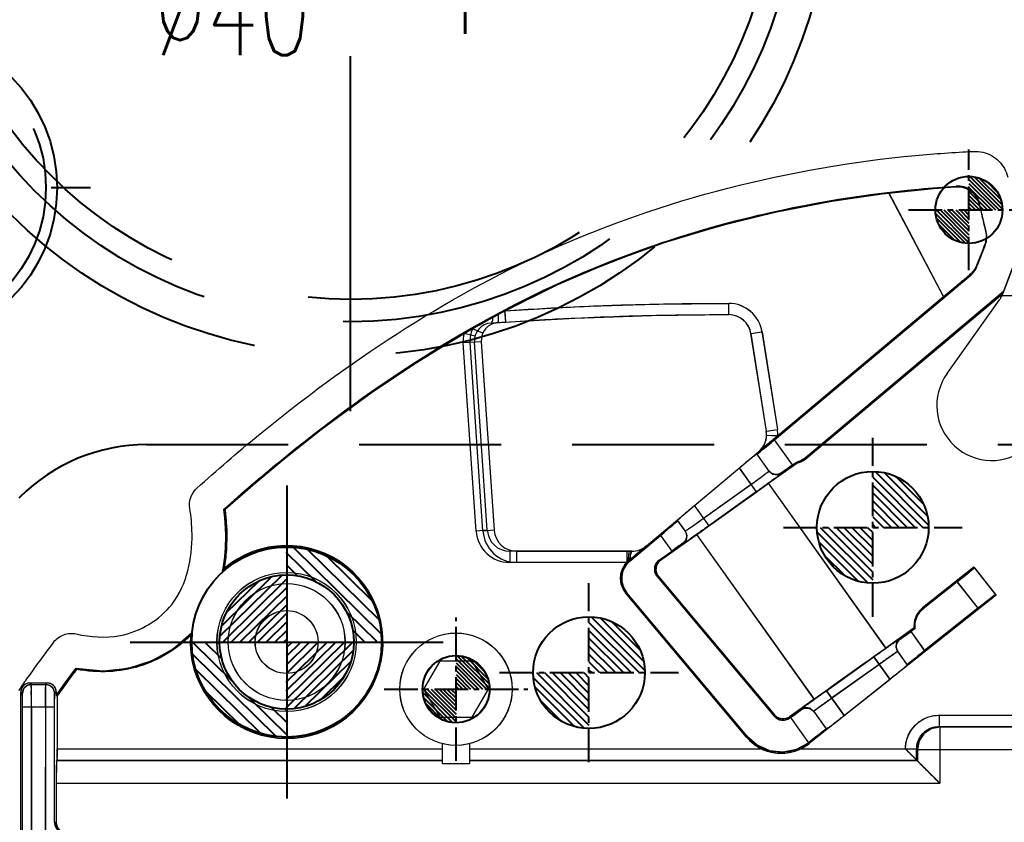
# Model space of a CAD drawing. Header units: inches. Extents: x 164842 to 166038, y -53074 to -52229.
# Drawn here: x 165387.42 to 165431.48, y -52529.34 to -52493.43 of the extents above; entities that cross this region are included whole.
import ezdxf

# ---------------------------------------------------------------- set-up
doc = ezdxf.new("R2010")
doc.units = ezdxf.units.IN
doc.header["$LTSCALE"] = 2
doc.header["$MEASUREMENT"] = 0
for name, pattern in [('CENTER', [50.8, 31.75, -6.35, 6.35, -6.35]), ('CENTER2', [1.125, 0.75, -0.125, 0.125, -0.125]), ('HIDDEN', [9.525, 6.35, -3.175])]:
    doc.linetypes.add(name, pattern=pattern)
doc.layers.get('0').update_dxf_attribs({"linetype": 'CONTINUOUS'})
for name, color, linetype, lineweight in [('dim', 3, 'CONTINUOUS', 15), ('PRODUCT', 1, 'CONTINUOUS', 15), ('枕位', 75, 'CONTINUOUS', 15)]:
    doc.layers.add(name, color=color, linetype=linetype, lineweight=lineweight)
for name, color, linetype in [('Layer3', 3, 'CONTINUOUS'), ('PIN', 4, 'CONTINUOUS'), ('SCREW', 52, 'HIDDEN'), ('SP', 3, 'CONTINUOUS'), ('壓塊', 157, 'CONTINUOUS')]:
    doc.layers.add(name, color=color, linetype=linetype)
doc.styles.add('ROMANC', font='romanc', dxfattribs={"width": 0.6, "height": 1})
doc.styles.get("Standard").update_dxf_attribs({"font": 'txt.shx', "width": 0.67})

# ---------------------------------------------------------------- blocks, each defined once
blk = doc.blocks.new('20160723.115749')
at = {"layer": 'SCREW', "linetype": 'CENTER', "ltscale": 0.15}
for p, q in [((0, -8.5), (0, 8.5)), ((-8.5, 0), (8.5, 0))]:
    blk.add_line(p, q, dxfattribs=at)
at = {"layer": 'SCREW', "ltscale": 0.5}
blk.add_lwpolyline([(-1.732, 3), (-3.464, 0), (-1.732, -3), (1.732, -3), (3.464, 0), (1.732, 3)], close=True, dxfattribs=at)
for radius in [7, 6.5, 4]:
    blk.add_circle((0, 0), radius, dxfattribs=at)
at = {"layer": 'Layer3', "style": 'ROMANC', "width": 0.8}
blk.add_text('M8', height=4.1865, dxfattribs=at).set_placement((-3.976, -1.858))
blk = doc.blocks.new('20160812.111704')
at = {"layer": 'PRODUCT', "linetype": 'ByBlock'}
for p, q in [((49.148, -11.265), (49.148, -4.094)), ((49.55, -4.496), (49.55, -11.265)), ((49.623, -4.496), (49.623, -11.935)), ((48.514, -11.265), (48.514, -5.2)), ((48.036, -7.85), (48.036, -6.104)), ((48.112, -6.104), (48.036, -6.104)), ((48.112, -6.104), (48.112, -11.265)), ((8.501, -10.363), (8.501, -7.85)), ((48.036, -7.85), (8.501, -7.85)), ((29.547, -9.621), (29.547, -8.721)), ((29.547, -8.721), (30.753, -8.721)), ((30.753, -8.721), (30.753, -9.621)), ((9.506, -9.358), (9.506, -8.855)), ((9.506, -8.855), (29.547, -8.855)), ((9.534, -8.884), (9.506, -8.855)), ((9.534, -8.884), (9.534, -9.386)), ((29.547, -8.884), (9.534, -8.884)), ((30.753, -8.855), (48.028, -8.855)), ((47.999, -8.884), (30.753, -8.884)), ((48.028, -8.855), (47.999, -8.884)), ((9.506, -9.358), (-4.606, -9.358)), ((9.534, -9.386), (9.506, -9.358)), ((14.739, -9.386), (9.534, -9.386)), ((13.562, -10.253), (14.351, -9.627)), ((14.345, -9.688), (14.351, -9.627)), ((15.184, -10.793), (14.378, -9.663)), ((29.547, -9.386), (16.462, -9.386)), ((47.995, -9.386), (30.753, -9.386)), ((47.995, -11.764), (47.995, -9.386)), ((17.134, -9.971), (17.14, -9.91)), ((17.134, -9.971), (22.5, -16.366)), ((17.14, -9.91), (22.562, -16.372)), ((-4.967, -10.363), (8.501, -10.363)), ((8.529, -10.391), (-4.885, -10.391)), ((8.529, -10.391), (8.501, -10.363)), ((8.529, -10.893), (8.529, -10.391)), ((14.137, -11.056), (13.584, -10.281)), ((8.529, -10.893), (-3.905, -10.893)), ((12.779, -10.883), (10.729, -12.509)), ((13.571, -11.993), (12.779, -10.883)), ((14.113, -11.611), (15.218, -10.822)), ((15.184, -10.793), (15.226, -10.763)), ((15.226, -10.763), (15.218, -10.822)), ((15.903, -10.849), (15.895, -10.908)), ((21.087, -17.096), (15.895, -10.908)), ((21.151, -17.104), (15.903, -10.849)), ((29.425, -10.804), (28.699, -12.06)), ((30.875, -10.804), (29.425, -10.804)), ((31.601, -12.06), (30.875, -10.804)), ((14.694, -11.144), (14.709, -11.166)), ((49.55, -11.265), (48.112, -11.265)), ((13.337, -11.666), (11.21, -13.183)), ((14.113, -11.611), (19.372, -18.985)), ((48.039, -11.778), (47.995, -11.764)), ((48.039, -11.935), (48.039, -11.778)), ((48.107, -11.868), (48.039, -11.935)), ((49.555, -11.868), (49.623, -11.935)), ((13.571, -11.993), (11.444, -13.51)), ((28.699, -12.06), (29.425, -13.316)), ((30.875, -13.316), (31.601, -12.06)), ((48.509, -12.27), (48.441, -12.337)), ((49.153, -12.27), (48.509, -12.27)), ((49.153, -12.27), (49.221, -12.337)), ((10.729, -12.509), (11.444, -13.51)), ((49.221, -12.337), (48.441, -12.337)), ((5.978, -16.269), (9.936, -13.13)), ((9.957, -13.157), (10.374, -13.741)), ((47.13, -12.946), (47.149, -12.994)), ((29.425, -13.316), (30.875, -13.316)), ((6.793, -15.679), (9.174, -13.79)), ((9.174, -13.79), (9.784, -14.645)), ((9.646, -14.797), (10.906, -13.898)), ((10.906, -13.898), (16.166, -21.272)), ((10.291, -14.317), (10.276, -14.296)), ((9.62, -14.761), (9.784, -14.645)), ((9.62, -14.761), (9.646, -14.797)), ((7.729, -16.86), (6.793, -15.679)), ((6.969, -17.519), (9.271, -15.693)), ((7.729, -16.86), (9.246, -15.657)), ((9.246, -15.657), (9.271, -15.693)), ((6.947, -17.491), (6, -16.296)), ((22.5, -16.366), (22.562, -16.372)), ((21.151, -17.104), (21.087, -17.096)), ((20.994, -17.828), (19.372, -18.985)), ((21.058, -17.836), (20.495, -18.238)), ((21.058, -17.836), (20.994, -17.828)), ((22.377, -17.782), (20.996, -18.941)), ((22.377, -17.782), (22.438, -17.788)), ((22.503, -18.231), (22.503, -17.728)), ((22.503, -17.728), (27.743, -17.728)), ((27.743, -18.231), (27.743, -17.728)), ((21.636, -18.461), (20.25, -19.624)), ((20.996, -18.941), (20.495, -18.238)), ((22.276, -18.231), (27.743, -18.231)), ((19.987, -18.566), (20.003, -18.587)), ((16.708, -20.89), (18.835, -19.373)), ((19.473, -20.267), (18.835, -19.373)), ((20.229, -19.596), (19.905, -19.142)), ((28.746, -19.167), (29.247, -19.133)), ((28.746, -19.167), (29.323, -27.584)), ((29.247, -19.133), (29.824, -27.55)), ((16.941, -21.217), (19.068, -19.7)), ((17.465, -21.952), (19.473, -20.267)), ((40.485, -20.093), (40.531, -20.111)), ((17.465, -21.952), (16.708, -20.89)), ((16.166, -21.272), (14.906, -22.171)), ((15.585, -21.739), (15.569, -21.717)), ((16.141, -21.827), (16.676, -22.577)), ((5.652, -29.848), (14.508, -22.417)), ((14.482, -22.381), (5.698, -29.752)), ((14.482, -22.381), (14.508, -22.417)), ((14.906, -22.171), (14.931, -22.207)), ((15.095, -22.09), (14.931, -22.207)), ((15.095, -22.09), (15.899, -23.218)), ((16.699, -22.604), (16.603, -22.684)), ((15.899, -23.218), (7.117, -30.586)), ((15.748, -23.402), (8.334, -29.622)), ((16.25, -23.417), (15.748, -23.402)), ((16.262, -23.606), (15.766, -23.684)), ((16.454, -28.047), (15.766, -23.684)), ((16.951, -27.969), (16.262, -23.606)), ((8.174, -26.178), (5.828, -29.477)), ((29.297, -27.847), (29.323, -27.584)), ((29.323, -27.584), (29.824, -27.55)), ((16.951, -27.969), (16.454, -28.047)), ((29.297, -27.847), (29.783, -27.977)), ((27.921, -28.487), (27.955, -28.989)), ((17.941, -28.817), (17.94, -29.32)), ((5.683, -29.766), (4.945, -31.684)), ((8.334, -29.622), (10.772, -34.252)), ((7.147, -30.608), (7.117, -30.586)), ((6.825, -30.995), (6.463, -31.936)), ((6.853, -31.014), (6.825, -30.995)), ((6.49, -31.938), (6.463, -31.936)), ((6.447, -32.53), (6.423, -32.528)), ((6.423, -32.528), (6.723, -33.796)), ((6.738, -33.776), (6.723, -33.796)), ((7.783, -34.541), (7.763, -34.567))]:
    blk.add_line(p, q, dxfattribs=at)
for centre, radius in [((30.15, -12.06), 2.513), ((30.15, -12.06), 1.508), ((37.728, -14.171), 3.115), ((37.728, -14.171), 2.613), ((37.728, -14.171), 1.407)]:
    blk.add_circle(centre, radius, dxfattribs=at)
for centre, radius, start, end in [((37.728, -14.171), 4.315, 356.16, 310.3877), ((37.728, -14.171), 4.271, 354.5349, 312.0949), ((27.743, -19.236), 1.507, 3.92, 90), ((22.276, -19.236), 1.005, 90, 130), ((27.743, -19.236), 1.005, 3.92, 90), ((6.17, -24.752), 2.459, 324.58, 130), ((17.255, -23.449), 1.005, 130, 188.9661), ((17.255, -23.449), 1.507, 178.1897, 188.9661), ((28.521, -27.639), 0.804, 274.1652, 3.92), ((28.521, -27.639), 1.306, 345.016, 3.92), ((17.943, -27.812), 1.507, 188.9661, 269.8893), ((17.943, -27.812), 1.005, 188.9661, 269.8893)]:
    blk.add_arc(centre, radius, start, end, dxfattribs=at)
for points, start_tangent, end_tangent in [([(48.112, -6.104), (48.074, -5.912), (47.965, -5.749), (47.802, -5.64)], (-0.000087, 1), (-0.924093, 0.382167)), ([(47.89, -5.749), (47.998, -5.912), (48.036, -6.104)], (0.706199, -0.708013), (0, -1)), ([(9.506, -8.855), (9.471, -8.821), (9.372, -8.722), (9.219, -8.569), (9.019, -8.368), (8.767, -8.117), (8.501, -7.85)], (-0.707107, 0.707107), (-0.707107, 0.707107)), ([(48.028, -8.855), (48.03, -8.805), (48.033, -8.66), (48.035, -8.441), (48.036, -8.158), (48.036, -7.85)], (0.707107, 0.707107), (0, 1)), ([(9.661, -9.01), (9.572, -8.922), (9.534, -8.884)], (-0.707107, 0.707107), (-0.707107, 0.707107)), ([(9.757, -9.107), (9.661, -9.01)], (-0.707107, 0.707107), (-0.707107, 0.707107)), ([(10.036, -9.386), (9.905, -9.255), (9.776, -9.126), (9.757, -9.107)], (-0.707107, 0.707107), (-0.707107, 0.707107)), ([(17.134, -9.971), (16.676, -9.569), (16.118, -9.322), (15.512, -9.255), (14.914, -9.372), (14.378, -9.663)], (-0.642788, 0.766044), (-0.800102, -0.599864)), ([(16.462, -9.386), (16.142, -9.267), (15.781, -9.201), (15.411, -9.202), (15.055, -9.268), (14.739, -9.386)], (-0.903548, 0.428486), (-0.903551, -0.428482)), ([(47.995, -9.386), (47.995, -9.195), (47.996, -9.033), (47.998, -8.923), (47.999, -8.884)], (0, 1), (0.707107, 0.707107)), ([(8.501, -10.363), (8.885, -10.286), (9.211, -10.068), (9.429, -9.742), (9.506, -9.358)], (1, 0.000076), (0.000076, 1)), ([(10.036, -9.386), (10.022, -9.591), (9.976, -9.807), (9.894, -10.025), (9.774, -10.235), (9.618, -10.428), (9.431, -10.593), (9.219, -10.726), (8.991, -10.821), (8.757, -10.876), (8.529, -10.893)], (-0.000013, -1), (-1, -0.000011)), ([(9.494, -9.667), (9.439, -9.812), (9.359, -9.952), (9.255, -10.081), (9.131, -10.191), (8.989, -10.279), (8.837, -10.343)], (-0.279366, -0.960185), (-0.95187, -0.306502)), ([(9.524, -9.523), (9.494, -9.667)], (-0.136018, -0.990706), (-0.279366, -0.960185)), ([(9.534, -9.386), (9.524, -9.523)], (0.000031, -1), (-0.136018, -0.990706)), ([(14.345, -9.688), (14.111, -9.873), (13.898, -10.041), (13.732, -10.17), (13.622, -10.254), (13.584, -10.281)], (-0.783699, -0.621141), (-0.580703, 0.814116)), ([(14.345, -9.688), (14.363, -9.674), (14.378, -9.663)], (0.783699, 0.621141), (0.800102, 0.599864)), ([(14.739, -9.386), (14.539, -9.495), (14.351, -9.627)], (-0.903551, -0.428482), (-0.783477, -0.621421)), ([(17.14, -9.91), (16.939, -9.703), (16.712, -9.527), (16.462, -9.386)], (-0.642901, 0.765949), (-0.903548, 0.428486)), ([(8.837, -10.343), (8.681, -10.379), (8.529, -10.391)], (-0.95187, -0.306502), (-1, 0.000032)), ([(13.418, -10.381), (13.244, -10.517), (13.022, -10.691), (12.779, -10.883)], (-0.862595, -0.505894), (-0.783477, -0.621421)), ([(13.573, -10.265), (13.533, -10.293), (13.418, -10.381)], (-0.580703, 0.814116), (-0.862595, -0.505894)), ([(14.694, -11.144), (14.845, -11.035), (15.01, -10.917), (15.184, -10.793)], (0.810297, 0.586019), (0.814116, 0.580703)), ([(15.218, -10.822), (15.387, -10.744), (15.575, -10.733), (15.752, -10.791), (15.895, -10.908)], (0.814116, 0.580703), (0.642788, -0.766044)), ([(15.903, -10.849), (15.76, -10.732), (15.582, -10.673), (15.394, -10.685), (15.226, -10.763)], (-0.642788, 0.766044), (-0.814116, -0.580703)), ([(13.864, -11.286), (13.741, -11.376), (13.606, -11.473), (13.469, -11.572), (13.337, -11.666)], (-0.809576, -0.587015), (-0.814115, -0.580703)), ([(13.969, -11.209), (13.864, -11.286)], (-0.799917, -0.600111), (-0.809576, -0.587015)), ([(14.39, -11.404), (14.309, -11.463), (14.136, -11.588), (13.947, -11.724)], (-0.809547, -0.587055), (-0.812474, -0.582997)), ([(14.148, -11.072), (14.14, -11.08), (14.109, -11.105), (14.052, -11.148), (13.969, -11.209)], (0.580014, -0.814607), (-0.799917, -0.600111)), ([(14.694, -11.144), (14.548, -11.211), (14.396, -11.216), (14.253, -11.164), (14.137, -11.056)], (-0.810297, -0.586019), (-0.580703, 0.814116)), ([(14.457, -11.355), (14.39, -11.404)], (-0.80183, -0.597552), (-0.809547, -0.587055)), ([(14.709, -11.166), (14.697, -11.177), (14.652, -11.211), (14.572, -11.271), (14.457, -11.355)], (0.578929, -0.815378), (-0.80183, -0.597552)), ([(48.112, -11.265), (48.112, -11.406), (48.111, -11.552), (48.11, -11.683), (48.109, -11.785), (48.108, -11.847), (48.107, -11.868)], (0, -1), (-0.710278, -0.703921)), ([(48.514, -11.265), (48.514, -11.5), (48.513, -11.742), (48.512, -11.962), (48.511, -12.132), (48.51, -12.236), (48.509, -12.27)], (0, -1), (-0.516457, -0.856313)), ([(49.148, -11.265), (49.148, -11.508), (49.149, -11.755), (49.15, -11.975), (49.151, -12.141), (49.152, -12.239), (49.153, -12.27)], (0.000001, -1), (0.513857, -0.857876)), ([(49.55, -11.265), (49.55, -11.411), (49.551, -11.559), (49.552, -11.691), (49.553, -11.79), (49.554, -11.849), (49.555, -11.868)], (0.000001, -1), (0.706555, -0.707658)), ([(13.755, -11.862), (13.571, -11.993)], (-0.813263, -0.581897), (-0.81411, -0.580711)), ([(14.113, -11.611), (13.575, -11.998)], (-0.810677, -0.585494), (-0.812088, -0.583534)), ([(13.947, -11.724), (13.755, -11.862)], (-0.812474, -0.582997), (-0.813263, -0.581897)), ([(47.13, -12.946), (47.426, -12.551), (47.714, -12.157), (47.995, -11.764)], (0.60423, 0.79681), (0.576571, 0.817047)), ([(48.039, -11.778), (47.149, -12.994)], (-0.576299, -0.817239), (-0.604719, -0.796439)), ([(48.107, -11.868), (48.16, -12.069), (48.308, -12.216), (48.509, -12.27)], (0.000076, -1), (1, -0.000076)), ([(49.153, -12.27), (49.354, -12.216), (49.501, -12.069), (49.555, -11.868)], (1, 0.000076), (0.000076, 1)), ([(13.51, -12.045), (12.851, -12.517), (12.172, -13.001), (11.511, -13.47)], (-0.812228, -0.58334), (-0.815997, -0.578056)), ([(13.575, -11.998), (13.51, -12.045)], (-0.812088, -0.583534), (-0.812228, -0.58334)), ([(48.039, -11.935), (48.069, -12.088), (48.156, -12.219), (48.288, -12.307), (48.441, -12.337)], (0, -1), (1, 0)), ([(49.221, -12.337), (49.376, -12.306)], (1, 0), (0.923128, 0.384493)), ([(49.376, -12.306), (49.505, -12.22), (49.592, -12.09), (49.623, -11.935)], (0.923128, 0.384493), (0, 1)), ([(49.45, -12.391), (49.719, -11.999)], (0.570379, 0.821382), (0.561234, 0.827657)), ([(10.729, -12.509), (10.488, -12.701), (10.267, -12.878), (10.095, -13.017), (9.983, -13.109), (9.946, -13.142)], (-0.783477, -0.621421), (0.580703, -0.814116)), ([(48.152, -14.163), (49.406, -12.454)], (0.610373, 0.792114), (0.571859, 0.820352)), ([(49.406, -12.454), (49.45, -12.391)], (0.571859, 0.820352), (0.570379, 0.821382)), ([(9.957, -13.157), (9.921, -13.19), (9.809, -13.282), (9.637, -13.42), (9.416, -13.597), (9.174, -13.79)], (0.580703, -0.814116), (-0.783477, -0.621421)), ([(11.21, -13.183), (11.081, -13.275)], (-0.814116, -0.580703), (-0.815269, -0.579082)), ([(47.149, -12.994), (46.621, -12.919), (44.886, -12.983), (41.98, -14.577)], (-0.984098, 0.177629), (-0.689306, -0.72447)), ([(42.033, -14.459), (43.09, -13.634), (44.31, -13.084), (45.668, -12.847), (47.13, -12.946)], (0.7062, 0.708013), (0.984719, -0.174152)), ([(11.081, -13.275), (10.946, -13.37), (10.812, -13.465), (10.687, -13.552), (10.579, -13.628), (10.492, -13.687), (10.431, -13.728), (10.396, -13.751), (10.385, -13.757)], (-0.815269, -0.579082), (-0.58138, 0.813632)), ([(11.264, -13.638), (11.074, -13.773), (10.887, -13.905), (10.712, -14.028)], (-0.814949, -0.579533), (-0.816649, -0.577134)), ([(11.447, -13.516), (10.906, -13.898)], (-0.816133, -0.577864), (-0.817526, -0.575892)), ([(11.444, -13.51), (11.264, -13.638)], (-0.814121, -0.580696), (-0.814949, -0.579533)), ([(11.511, -13.47), (11.447, -13.516)], (-0.815997, -0.578056), (-0.816133, -0.577864)), ([(10.437, -13.885), (10.44, -14.038), (10.386, -14.179), (10.276, -14.296)], (0.213429, -0.976959), (-0.817899, -0.575362)), ([(10.374, -13.741), (10.437, -13.885)], (0.580703, -0.814116), (0.213429, -0.976959)), ([(10.712, -14.028), (10.561, -14.135)], (-0.816649, -0.577134), (-0.825874, -0.563855)), ([(9.784, -14.645), (9.958, -14.521), (10.123, -14.403), (10.276, -14.296)], (0.814116, 0.580703), (0.817899, 0.575362)), ([(10.561, -14.135), (10.44, -14.218), (10.355, -14.277), (10.306, -14.309), (10.291, -14.317)], (-0.825874, -0.563855), (-0.582445, 0.81287)), ([(47.139, -14.531), (45.179, -14.462), (42.853, -15.869), (41.959, -19.015), (42.058, -20.156)], (-0.976415, 0.215903), (0.148701, -0.988882)), ([(48.152, -14.163), (47.949, -14.361), (47.697, -14.495), (47.421, -14.553), (47.139, -14.531)], (-0.610373, -0.792114), (-0.976415, 0.215903)), ([(9.62, -14.761), (9.6, -15.098), (9.47, -15.407), (9.246, -15.657)], (0.107922, -0.994159), (-0.783477, -0.621421)), ([(9.271, -15.693), (9.496, -15.442), (9.626, -15.131), (9.646, -14.797)], (0.783477, 0.621421), (-0.107988, 0.994152)), ([(6.793, -15.679), (6.551, -15.87), (6.328, -16.045), (6.155, -16.18), (6.04, -16.268), (6, -16.296)], (-0.783477, -0.621421), (-0.621421, 0.783477)), ([(22.5, -16.366), (22.662, -16.635), (22.733, -16.945), (22.706, -17.255), (22.582, -17.547), (22.377, -17.782)], (0.642788, -0.766044), (-0.766044, -0.642788)), ([(22.503, -17.728), (22.678, -17.492), (22.779, -17.21), (22.792, -16.916), (22.717, -16.624), (22.562, -16.372)], (0.706836, 0.707378), (-0.642788, 0.766044)), ([(6.947, -17.491), (6.984, -17.459), (7.096, -17.367), (7.267, -17.228), (7.488, -17.052), (7.729, -16.86)], (-0.621421, 0.783477), (0.783477, 0.621421)), ([(21.087, -17.096), (21.171, -17.238), (21.205, -17.404), (21.183, -17.567), (21.11, -17.713), (20.994, -17.828)], (0.642788, -0.766044), (-0.814116, -0.580703)), ([(21.058, -17.836), (21.174, -17.722), (21.247, -17.575), (21.269, -17.412), (21.235, -17.246), (21.151, -17.104)], (0.814116, 0.580703), (-0.642788, 0.766044)), ([(40.485, -20.093), (40.411, -19.153), (40.424, -18.272), (40.524, -17.457)], (-0.122156, 0.992511), (0.179719, 0.983718)), ([(40.591, -17.34), (40.452, -19.044), (40.531, -20.111)], (-0.198717, -0.980057), (0.124199, -0.992257)), ([(40.591, -17.34), (40.568, -17.38), (40.546, -17.419), (40.524, -17.457)], (-0.495276, -0.868736), (-0.499827, -0.866125)), ([(21.636, -18.461), (21.887, -18.25), (22.125, -18.051)], (0.767267, 0.641328), (0.766136, 0.642678)), ([(22.125, -18.051), (22.132, -18.044), (22.191, -17.995)], (0.766136, 0.642678), (0.766066, 0.642761)), ([(22.191, -17.995), (22.258, -17.939)], (0.766066, 0.642761), (0.766026, 0.64281)), ([(22.258, -17.939), (22.372, -17.843)], (0.766026, 0.64281), (0.76603, 0.642805)), ([(22.276, -18.231), (22.319, -18.181), (22.353, -18.043)], (0.999998, -0.001886), (0.144043, 0.989571)), ([(22.353, -18.043), (22.372, -17.843)], (0.144043, 0.989571), (0.046128, 0.998936)), ([(22.372, -17.843), (22.394, -17.825), (22.416, -17.806), (22.438, -17.788)], (0.766044, 0.642788), (0.766044, 0.642788)), ([(22.388, -18.231), (22.412, -18.173), (22.43, -18.013)], (1, -0.000001), (0.105005, 0.994472)), ([(22.43, -18.013), (22.438, -17.788)], (0.105005, 0.994472), (0.011929, 0.999929)), ([(22.438, -17.788), (22.461, -17.769), (22.482, -17.749), (22.503, -17.728)], (0.766044, 0.642788), (0.706836, 0.707378)), ([(20.495, -18.238), (20.321, -18.362), (20.155, -18.479), (20.003, -18.587)], (-0.814116, -0.580703), (-0.817899, -0.575362)), ([(19.015, -19.244), (19.204, -19.11), (19.392, -18.977), (19.566, -18.855)], (0.814949, 0.579533), (0.816649, 0.577134)), ([(19.566, -18.855), (19.718, -18.748)], (0.816649, 0.577134), (0.825874, 0.563855)), ([(19.718, -18.748), (19.839, -18.664), (19.924, -18.606), (19.972, -18.574), (19.987, -18.566)], (0.825874, 0.563855), (0.582445, -0.81287)), ([(19.841, -18.998), (19.838, -18.845), (19.893, -18.703), (20.003, -18.587)], (-0.213429, 0.976959), (0.817899, 0.575362)), ([(20.229, -19.596), (20.264, -19.562), (20.374, -19.467), (20.542, -19.324), (20.759, -19.14), (20.996, -18.941)], (-0.580703, 0.814116), (0.766044, 0.642788)), ([(18.831, -19.367), (18.766, -19.413)], (-0.816133, -0.577865), (-0.815994, -0.57806)), ([(19.372, -18.985), (18.831, -19.367)], (-0.817526, -0.575892), (-0.816133, -0.577865)), ([(18.835, -19.373), (19.015, -19.244)], (0.814121, 0.580696), (0.814949, 0.579533)), ([(19.197, -19.608), (19.332, -19.513), (19.466, -19.418), (19.591, -19.33), (19.7, -19.255), (19.786, -19.196), (19.847, -19.154), (19.882, -19.132), (19.894, -19.126)], (0.815269, 0.579082), (0.58138, -0.813632)), ([(19.905, -19.142), (19.841, -18.998)], (-0.580703, 0.814116), (-0.213429, 0.976959)), ([(18.766, -19.413), (18.105, -19.883), (17.426, -20.367), (16.767, -20.839)], (-0.815994, -0.57806), (-0.812226, -0.583344)), ([(19.068, -19.7), (19.197, -19.608)], (0.814116, 0.580703), (0.815269, 0.579082)), ([(19.473, -20.267), (19.71, -20.068), (19.926, -19.884), (20.094, -19.741), (20.204, -19.645), (20.24, -19.612)], (0.766044, 0.642788), (-0.580703, 0.814116)), ([(40.531, -20.111), (38.035, -22.253), (25.408, -30.285), (9.44, -34.437), (7.763, -34.567)], (-0.742644, -0.669686), (-0.998076, -0.061997)), ([(29.783, -27.977), (32.023, -26.604), (34.195, -25.133), (36.318, -23.562), (38.41, -21.887), (40.485, -20.093)], (0.864952, 0.501854), (0.742884, 0.669421)), ([(42.058, -20.156), (42.054, -20.483), (41.944, -20.791), (41.741, -21.049)], (0.148701, -0.988882), (-0.739833, -0.67279)), ([(41.741, -21.049), (38.991, -23.419), (26.029, -31.658), (9.58, -35.938), (6.986, -36.119)], (-0.739833, -0.67279), (-0.998921, -0.046446)), ([(16.704, -20.885), (16.166, -21.272)], (-0.812088, -0.583534), (-0.810677, -0.585494)), ([(16.332, -21.159), (16.524, -21.021)], (0.812474, 0.582997), (0.813263, 0.581897)), ([(16.524, -21.021), (16.708, -20.89)], (0.813263, 0.581897), (0.81411, 0.580711)), ([(16.767, -20.839), (16.704, -20.885)], (-0.812226, -0.583344), (-0.812088, -0.583534)), ([(15.569, -21.717), (15.582, -21.706), (15.626, -21.672), (15.706, -21.612), (15.822, -21.528)], (-0.578929, 0.815378), (0.80183, 0.597552)), ([(15.822, -21.528), (15.888, -21.479)], (0.80183, 0.597552), (0.809547, 0.587055)), ([(15.888, -21.479), (15.97, -21.42), (16.143, -21.295), (16.332, -21.159)], (0.809547, 0.587055), (0.812474, 0.582997)), ([(16.414, -21.597), (16.538, -21.507), (16.673, -21.41), (16.81, -21.311), (16.941, -21.217)], (0.809576, 0.587015), (0.814115, 0.580703)), ([(15.585, -21.739), (15.433, -21.848), (15.268, -21.966), (15.095, -22.09)], (-0.810297, -0.586019), (-0.814116, -0.580703)), ([(15.585, -21.739), (15.73, -21.672), (15.882, -21.667)], (0.810297, 0.586019), (0.987693, -0.156403)), ([(15.882, -21.667), (16.026, -21.719), (16.141, -21.827)], (0.987693, -0.156403), (0.580703, -0.814116)), ([(16.13, -21.811), (16.139, -21.802), (16.17, -21.778), (16.227, -21.735), (16.309, -21.674)], (-0.580014, 0.814607), (0.799917, 0.600111)), ([(16.309, -21.674), (16.414, -21.597)], (0.799917, 0.600111), (0.809576, 0.587015)), ([(16.839, -22.472), (17.009, -22.332), (17.227, -22.151), (17.465, -21.952)], (0.84851, 0.529179), (0.766044, 0.642788)), ([(14.906, -22.171), (14.681, -22.251), (14.482, -22.381)], (-0.975131, -0.221631), (-0.766044, -0.642788)), ([(14.508, -22.417), (14.707, -22.287), (14.931, -22.207)], (0.766044, 0.642788), (0.975065, 0.221918)), ([(15.899, -23.218), (16.136, -23.019), (16.355, -22.838), (16.525, -22.697), (16.637, -22.606), (16.676, -22.577)], (0.766044, 0.642788), (0.580703, -0.814116)), ([(16.035, -23.161), (16.304, -22.935), (16.603, -22.684)], (0.765954, 0.642896), (0.76483, 0.644232)), ([(16.688, -22.593), (16.727, -22.563), (16.839, -22.472)], (0.580703, -0.814116), (0.84851, 0.529179)), ([(15.748, -23.402), (15.949, -23.233)], (0.766037, 0.642796), (0.766034, 0.6428)), ([(15.949, -23.233), (16.019, -23.174)], (0.766034, 0.6428), (0.76597, 0.642876)), ([(16.019, -23.174), (16.035, -23.161)], (0.76597, 0.642876), (0.765954, 0.642896)), ([(29.473, -28.155), (29.226, -28.295), (28.988, -28.428), (28.752, -28.559)], (-0.868341, -0.495968), (-0.876147, -0.482045)), ([(29.491, -28.145), (29.473, -28.155)], (-0.868138, -0.496323), (-0.868341, -0.495968)), ([(29.783, -27.977), (29.491, -28.145)], (-0.864947, -0.501864), (-0.868138, -0.496323)), ([(26.191, -28.595), (24.824, -28.665)], (-0.998436, -0.055913), (-0.998926, -0.046334)), ([(27.921, -28.487), (26.191, -28.595)], (-0.997683, -0.068027), (-0.998436, -0.055913)), ([(28.269, -28.463), (27.921, -28.487)], (-0.997514, -0.070462), (-0.997683, -0.068027)), ([(28.579, -28.441), (28.269, -28.463)], (-0.997359, -0.072633), (-0.997514, -0.070462)), ([(28.579, -28.441), (28.537, -28.475), (28.505, -28.567), (28.487, -28.704)], (-0.997524, -0.070332), (-0.069409, -0.997588)), ([(28.752, -28.559), (28.487, -28.704)], (-0.876147, -0.482045), (-0.879, -0.476822)), ([(10.772, -34.252), (13.328, -33.885), (15.862, -33.393), (18.367, -32.773), (20.836, -32.025), (23.262, -31.145), (25.638, -30.132), (27.955, -28.989)], (0.993036, 0.117811), (0.884673, 0.466212)), ([(27.955, -28.989), (24.619, -29.177), (21.28, -29.287), (17.94, -29.32)], (-0.997684, -0.068026), (-0.999998, 0.001931)), ([(21.383, -28.783), (17.941, -28.817)], (-0.999754, -0.022195), (-0.999998, 0.001932)), ([(22.525, -28.753), (21.559, -28.779), (21.383, -28.783)], (-0.999544, -0.030207), (-0.999754, -0.022195)), ([(24.824, -28.665), (22.525, -28.753)], (-0.998926, -0.046334), (-0.999544, -0.030207)), ([(28.137, -28.892), (28.134, -28.894), (27.955, -28.989)], (-0.882736, -0.46987), (-0.884673, -0.466212)), ([(28.487, -28.704), (28.312, -28.799), (28.137, -28.892)], (-0.879002, -0.476817), (-0.882736, -0.46987)), ([(5.828, -29.477), (5.799, -29.519), (5.772, -29.562), (5.746, -29.604)], (-0.579566, -0.814926), (-0.501437, -0.865194)), ([(5.687, -29.761), (5.698, -29.752)], (0.701613, 0.712558), (0.7473, 0.664487)), ([(5.698, -29.752), (5.72, -29.679)], (0.271059, 0.962563), (0.307822, 0.951444)), ([(5.72, -29.679), (5.746, -29.604)], (0.307822, 0.951444), (0.34339, 0.939193)), ([(8.334, -29.622), (7.916, -29.97), (7.521, -30.298), (7.147, -30.608)], (-0.768795, -0.639496), (-0.770246, -0.637747)), ([(7.117, -30.586), (6.945, -30.772), (6.825, -30.995)], (-0.766044, -0.642788), (-0.359345, -0.933205)), ([(6.853, -31.014), (6.969, -30.8), (7.147, -30.608)], (0.364729, 0.931114), (0.770246, 0.637747)), ([(6.49, -31.938), (6.665, -31.493), (6.853, -31.014)], (0.366138, 0.93056), (0.364729, 0.931114)), ([(6.463, -31.936), (6.398, -32.229), (6.423, -32.528)], (-0.359345, -0.933205), (0.23022, -0.973139)), ([(6.447, -32.53), (6.421, -32.333), (6.435, -32.133), (6.49, -31.938)], (-0.227596, 0.973756), (0.366138, 0.93056)), ([(6.738, -33.776), (6.594, -33.16), (6.447, -32.53)], (-0.227278, 0.97383), (-0.227596, 0.973756)), ([(6.723, -33.796), (6.862, -34.117), (7.103, -34.372), (7.416, -34.528), (7.763, -34.567)], (0.23022, -0.973139), (0.998076, 0.061997)), ([(7.783, -34.541), (7.54, -34.529), (7.317, -34.464), (7.12, -34.352), (6.952, -34.197), (6.82, -34.001), (6.738, -33.776)], (-0.997449, -0.071388), (-0.227278, 0.97383)), ([(10.772, -34.252), (9.663, -34.377), (8.67, -34.471), (7.783, -34.541)], (-0.992545, -0.121881), (-0.997449, -0.071388)), ([(6.986, -36.119), (6.572, -36.081), (6.184, -35.931), (5.852, -35.681), (5.6, -35.348), (5.449, -34.96)], (-0.998921, -0.046446), (-0.23022, 0.973139))]:
    blk.add_spline(points, degree=3, dxfattribs=dict(at, start_tangent=start_tangent, end_tangent=end_tangent))
blk = doc.blocks.new('20151030.171830')
at = {"color": 8, "linetype": 'HIDDEN'}
blk.add_circle((0, 0), 21.5, dxfattribs=at)
at = {"layer": 'SP', "linetype": 'CENTER', "ltscale": 0.25}
blk.add_line((0, -24), (0, 24), dxfattribs=at)
at = {"layer": 'SP', "linetype": 'HIDDEN'}
for radius in [20, 19]:
    blk.add_circle((0, 0), radius, dxfattribs=at)
at = {"layer": 'dim', "insert": (-5.289, -6.05), "char_height": 4.0633, "attachment_point": 5}
blk.add_mtext('Ø40', dxfattribs=at)
at = {"layer": 'SP'}
blk.add_text('P', height=4.582, dxfattribs=at).set_placement((4.334, -7.124))

msp = doc.modelspace()

# ---------------------------------------------------------------- hatches: boundary and pattern name
at = {"layer": 'PIN', "linetype": 'Continuous'}
h = msp.add_hatch(dxfattribs=at)
h.set_pattern_fill('ANSI31', color=3, angle=90, style=0)
h.set_pattern_definition([(135, (165635.17704, -52516.179), (-0.08838835, -0.08838835), [])])
h.paths.add_polyline_path([(165429.895, -52501.939), (165428.395, -52501.939, 0.414214), (165429.895, -52503.439)])
h.paths.add_polyline_path([(165429.895, -52500.439), (165429.895, -52501.939), (165431.395, -52501.939, 0.414214)])
h = msp.add_hatch(dxfattribs=at)
h.set_pattern_fill('ANSI31', color=5, scale=2, angle=90, style=0)
h.set_pattern_definition([(135, (165630.87704, -52530.379), (-0.1767767, -0.1767767), [])])
h.paths.add_polyline_path([(165425.595, -52516.139), (165423.095, -52516.139, 0.414214), (165425.595, -52518.639)])
h.paths.add_polyline_path([(165425.595, -52513.639), (165425.595, -52516.139), (165428.095, -52516.139, 0.414214)])
h = msp.add_hatch(dxfattribs=at)
h.set_pattern_fill('ANSI31', color=163, scale=3.090909, angle=90.5, style=0)
h.set_pattern_definition([(135.5, (165716.8013, -52540.50625), (-0.27080585, -0.27557404), [])])
h.paths.add_polyline_path([(165399.33, -52517.019, -0.414214), (165403.617, -52521.232), (165402.367, -52521.243, 0.414214), (165399.341, -52518.269)])
h.paths.add_polyline_path([(165396.367, -52521.295, 0.414214), (165399.393, -52524.269), (165399.404, -52525.519, -0.414214), (165395.117, -52521.306)])
h = msp.add_hatch(dxfattribs=at)
h.set_pattern_fill('ANSI31', color=163, scale=2.181818, angle=89.5, style=0)
h.set_pattern_definition([(44.5, (165175.29626, -52534.84818), (0.19115707, -0.19452285), [])])
h.paths.add_polyline_path([(165399.367, -52521.269), (165402.367, -52521.295, -0.414214), (165399.341, -52524.269)])
h.paths.add_polyline_path([(165399.393, -52518.269), (165399.367, -52521.269), (165396.367, -52521.243, -0.414214)])
h = msp.add_hatch(dxfattribs=at)
h.set_pattern_fill('ANSI31', color=5, scale=2, angle=90, style=0)
h.set_pattern_definition([(135, (165618.17704, -52536.879), (-0.1767767, -0.1767767), [])])
h.paths.add_polyline_path([(165412.895, -52522.639), (165410.395, -52522.639, 0.414214), (165412.895, -52525.139)])
h.paths.add_polyline_path([(165412.895, -52520.139), (165412.895, -52522.639), (165415.395, -52522.639, 0.414214)])
h = msp.add_hatch(dxfattribs=at)
h.set_pattern_fill('ANSI31', color=256, angle=90, style=0)
h.set_pattern_definition([(135, (165612.22704, -52537.619), (-0.08838835, -0.08838835), [])])
h.paths.add_polyline_path([(165406.945, -52523.379), (165405.445, -52523.379, 0.414214), (165406.945, -52524.879)])
h.paths.add_polyline_path([(165406.945, -52521.879), (165406.945, -52523.379), (165408.445, -52523.379, 0.414214)])

# ---------------------------------------------------------------- linework, layer by layer
at = {"color": 8, "linetype": 'HIDDEN', "ltscale": 0.8}
msp.add_circle((165441.595, -52472.939), 21, dxfattribs=at)
at = {"layer": 'PIN', "color": 3, "linetype": 'CENTER2'}
for p, q in [((165429.895, -52504.639), (165429.895, -52499.239)), ((165427.195, -52501.939), (165432.595, -52501.939))]:
    msp.add_line(p, q, dxfattribs=at)
at = {"layer": 'PIN', "color": 5, "linetype": 'CENTER2'}
for p, q in [((165425.595, -52520.139), (165425.595, -52512.139)), ((165421.595, -52516.139), (165429.595, -52516.139)), ((165412.895, -52526.639), (165412.895, -52518.639)), ((165408.895, -52522.639), (165416.895, -52522.639))]:
    msp.add_line(p, q, dxfattribs=at)
at = {"layer": 'PIN', "color": 163, "linetype": 'Continuous'}
for p, q in [((165399.367, -52514.269), (165399.367, -52528.269)), ((165392.367, -52521.269), (165406.367, -52521.269))]:
    msp.add_line(p, q, dxfattribs=at)
at = {"layer": 'PIN', "linetype": 'CENTER2'}
for p, q in [((165406.945, -52526.589), (165406.945, -52520.169)), ((165403.735, -52523.379), (165410.155, -52523.379))]:
    msp.add_line(p, q, dxfattribs=at)
at = {"layer": 'PIN', "color": 3, "linetype": 'Continuous'}
msp.add_circle((165429.895, -52501.939), 1.5, dxfattribs=at)
at = {"layer": 'PIN', "color": 5, "linetype": 'Continuous'}
for centre in [(165425.595, -52516.139), (165412.895, -52522.639)]:
    msp.add_circle(centre, 2.5, dxfattribs=at)
at = {"layer": 'PIN', "color": 163, "linetype": 'Continuous'}
for radius in [4.25, 3]:
    msp.add_circle((165399.367, -52521.269), radius, dxfattribs=at)
at = {"layer": 'PIN', "linetype": 'Continuous'}
msp.add_circle((165406.945, -52523.379), 1.5, dxfattribs=at)
at = {"layer": 'PRODUCT', "linetype": 'ByBlock'}
for p, q in [((165429.312, -52500.898), (165429.332, -52500.872)), ((165428.761, -52505.817), (165426.323, -52501.187)), ((165430.357, -52501.664), (165430.372, -52501.644)), ((165430.357, -52501.664), (165430.648, -52502.909)), ((165430.672, -52502.911), (165430.372, -52501.644)), ((165430.648, -52502.909), (165430.672, -52502.911)), ((165430.605, -52503.502), (165430.242, -52504.425)), ((165430.27, -52504.444), (165430.632, -52503.504)), ((165430.605, -52503.502), (165430.632, -52503.504)), ((165432.15, -52503.755), (165431.412, -52505.674)), ((165430.242, -52504.425), (165430.27, -52504.444)), ((165421.196, -52512.222), (165429.978, -52504.853)), ((165428.761, -52505.817), (165429.948, -52504.832)), ((165429.948, -52504.832), (165429.978, -52504.853)), ((165420.492, -52512.755), (165428.761, -52505.817)), ((165431.443, -52505.591), (165422.587, -52513.022)), ((165422.613, -52513.058), (165431.409, -52505.677)), ((165431.479, -52505.498), (165431.409, -52505.677)), ((165419.154, -52506.622), (165419.155, -52506.119)), ((165408.558, -52506.763), (165408.852, -52506.604)), ((165408.818, -52506.977), (165412.262, -52506.775)), ((165408.852, -52506.604), (165409.14, -52506.451)), ((165409.174, -52506.952), (165409.14, -52506.451)), ((165412.262, -52506.775), (165415.707, -52506.657)), ((165415.707, -52506.657), (165419.154, -52506.622)), ((165408.139, -52507.454), (165407.68, -52507.251)), ((165420.144, -52507.47), (165420.641, -52507.392)), ((165420.833, -52511.834), (165420.144, -52507.47)), ((165420.641, -52507.392), (165421.329, -52511.755)), ((165408.073, -52507.834), (165407.572, -52507.868)), ((165408.15, -52516.307), (165407.572, -52507.868)), ((165408.073, -52507.834), (165408.651, -52516.272)), ((165420.833, -52511.834), (165421.329, -52511.755)), ((165420.845, -52512.022), (165421.347, -52512.038)), ((165422, -52513.349), (165421.196, -52512.222)), ((165415.465, -52516.973), (165420.486, -52512.76)), ((165420.965, -52513.628), (165420.407, -52512.847)), ((165420.929, -52514.167), (165422.189, -52513.268)), ((165422, -52513.349), (165422.164, -52513.232)), ((165422.189, -52513.268), (165422.164, -52513.232)), ((165422.613, -52513.058), (165422.587, -52513.022)), ((165420.387, -52514.549), (165419.63, -52513.488)), ((165420.786, -52513.766), (165420.557, -52513.932)), ((165421.069, -52513.72), (165420.968, -52513.626)), ((165421.213, -52513.772), (165421.069, -52513.72)), ((165421.365, -52513.767), (165421.213, -52513.772)), ((165421.511, -52513.701), (165421.365, -52513.767)), ((165421.511, -52513.701), (165421.526, -52513.722)), ((165420.285, -52514.128), (165417.898, -52515.831)), ((165420.557, -52513.932), (165420.285, -52514.128)), ((165426.189, -52521.541), (165420.929, -52514.167)), ((165396.61, -52515.346), (165396.564, -52515.329)), ((165417.622, -52515.172), (165418.26, -52516.067)), ((165416.855, -52515.827), (165417.201, -52516.313)), ((165417.898, -52515.831), (165417.629, -52516.021)), ((165408.651, -52516.272), (165408.15, -52516.307)), ((165416.101, -52517.611), (165417.723, -52516.454)), ((165417.198, -52516.315), (165417.254, -52516.441)), ((165422.982, -52523.829), (165417.723, -52516.454)), ((165414.718, -52517.657), (165416.099, -52516.498)), ((165416.099, -52516.498), (165416.6, -52517.201)), ((165417.202, -52516.736), (165417.092, -52516.852)), ((165417.108, -52516.874), (165417.092, -52516.852)), ((165409.654, -52517.209), (165409.654, -52517.711)), ((165409.654, -52517.209), (165414.819, -52517.209)), ((165414.592, -52517.209), (165414.592, -52517.711)), ((165415.459, -52516.978), (165414.657, -52517.652)), ((165414.819, -52517.209), (165414.776, -52517.258)), ((165416.037, -52517.603), (165416.6, -52517.201)), ((165414.592, -52517.711), (165409.654, -52517.711)), ((165414.718, -52517.657), (165414.657, -52517.652)), ((165416.037, -52517.603), (165416.101, -52517.611)), ((165396.504, -52518.099), (165396.571, -52517.982)), ((165430.126, -52517.921), (165427.824, -52519.746)), ((165431.117, -52519.17), (165430.126, -52517.921)), ((165415.944, -52518.335), (165421.192, -52524.59)), ((165415.944, -52518.335), (165416.008, -52518.343)), ((165416.008, -52518.343), (165421.2, -52524.531)), ((165429.366, -52518.58), (165427.849, -52519.782)), ((165429.366, -52518.58), (165430.302, -52519.761)), ((165419.955, -52525.529), (165414.533, -52519.067)), ((165414.595, -52519.073), (165414.533, -52519.067)), ((165419.961, -52525.468), (165414.595, -52519.073)), ((165431.117, -52519.17), (165422.744, -52525.812)), ((165427.849, -52519.782), (165427.824, -52519.746)), ((165430.302, -52519.761), (165427.921, -52521.65)), ((165395.062, -52520.98), (165395.115, -52520.862)), ((165427.449, -52520.642), (165426.189, -52521.541)), ((165427.475, -52520.678), (165427.311, -52520.795)), ((165427.921, -52521.65), (165427.311, -52520.795)), ((165427.475, -52520.678), (165427.449, -52520.642)), ((165426.709, -52521.26), (165426.819, -52521.143)), ((165426.804, -52521.122), (165426.819, -52521.143)), ((165426.714, -52521.681), (165426.658, -52521.554)), ((165427.149, -52522.298), (165426.71, -52521.683)), ((165406.22, -52522.123), (165405.494, -52523.379)), ((165407.67, -52522.123), (165406.22, -52522.123)), ((165408.396, -52523.379), (165407.67, -52522.123)), ((165423.626, -52523.867), (165426.014, -52522.165)), ((165426.366, -52522.93), (165425.651, -52521.929)), ((165426.014, -52522.165), (165426.283, -52521.974)), ((165389.965, -52522.493), (165389.947, -52522.445)), ((165424.316, -52524.556), (165426.366, -52522.93)), ((165387.472, -52530.943), (165387.472, -52523.504)), ((165387.54, -52523.572), (165387.472, -52523.504)), ((165387.942, -52523.17), (165387.874, -52523.102)), ((165387.874, -52523.102), (165388.654, -52523.102)), ((165387.942, -52523.17), (165388.586, -52523.17)), ((165387.946, -52523.684), (165387.944, -52523.299)), ((165388.586, -52523.17), (165388.654, -52523.102)), ((165388.988, -52523.572), (165389.056, -52523.504)), ((165389.056, -52523.504), (165389.056, -52523.661)), ((165405.494, -52523.379), (165406.22, -52524.636)), ((165407.67, -52524.636), (165408.396, -52523.379)), ((165424.316, -52524.556), (165423.524, -52523.446)), ((165387.545, -52524.029), (165387.544, -52523.749)), ((165387.947, -52531.345), (165387.946, -52523.684)), ((165389.056, -52523.661), (165389.1, -52523.675)), ((165389.1, -52523.675), (165389.1, -52526.053)), ((165422.982, -52523.829), (165421.877, -52524.617)), ((165423.354, -52524.063), (165423.626, -52523.867)), ((165387.545, -52530.943), (165387.545, -52524.029)), ((165387.545, -52524.175), (165388.983, -52524.175)), ((165422.401, -52524.295), (165422.386, -52524.274)), ((165422.401, -52524.295), (165422.547, -52524.229)), ((165422.547, -52524.229), (165422.699, -52524.223)), ((165422.699, -52524.223), (165422.842, -52524.276)), ((165422.842, -52524.276), (165422.944, -52524.37)), ((165422.947, -52524.367), (165423.522, -52525.174)), ((165423.126, -52524.23), (165423.354, -52524.063)), ((165406.22, -52524.636), (165407.67, -52524.636)), ((165421.192, -52524.59), (165421.2, -52524.531)), ((165421.869, -52524.677), (165421.877, -52524.617)), ((165421.911, -52524.646), (165421.869, -52524.677)), ((165421.911, -52524.646), (165422.717, -52525.776)), ((165428.566, -52524.546), (165428.566, -52525.048)), ((165428.566, -52524.546), (165441, -52524.546)), ((165428.566, -52525.048), (165428.594, -52525.076)), ((165428.566, -52525.048), (165441.98, -52525.048)), ((165428.594, -52525.076), (165428.594, -52527.589)), ((165441.98, -52525.076), (165428.594, -52525.076)), ((165419.961, -52525.468), (165419.955, -52525.529)), ((165427.666, -52525.697), (165427.589, -52526.081)), ((165389.1, -52526.053), (165406.342, -52526.053)), ((165406.342, -52526.719), (165406.342, -52525.818)), ((165407.548, -52525.818), (165407.548, -52526.719)), ((165407.548, -52526.053), (165420.633, -52526.053)), ((165422.356, -52526.053), (165427.561, -52526.053)), ((165422.75, -52525.751), (165422.744, -52525.812)), ((165427.059, -52526.053), (165428.594, -52527.589)), ((165427.561, -52526.556), (165427.561, -52526.053)), ((165427.561, -52526.053), (165427.589, -52526.081)), ((165427.589, -52526.081), (165427.589, -52526.584)), ((165427.589, -52526.081), (165441.701, -52526.081)), ((165389.067, -52526.584), (165389.096, -52526.556)), ((165406.342, -52526.584), (165389.067, -52526.584)), ((165389.096, -52526.556), (165406.342, -52526.556)), ((165407.548, -52526.556), (165427.561, -52526.556)), ((165427.589, -52526.584), (165407.548, -52526.584)), ((165407.548, -52526.719), (165406.342, -52526.719)), ((165389.059, -52527.589), (165389.059, -52529.335)), ((165389.059, -52527.589), (165428.594, -52527.589)), ((165388.983, -52529.335), (165389.021, -52529.528)), ((165388.983, -52529.335), (165389.059, -52529.335))]:
    msp.add_line(p, q, dxfattribs=at)
for points in [[(165396.564, -52515.329), (165400.25, -52512.231), (165404.029, -52509.472), (165407.93, -52507.059), (165411.971, -52505.027), (165416.16, -52503.402), (165420.471, -52502.175), (165424.87, -52501.336), (165429.332, -52500.872)], [(165426.323, -52501.187), (165427.432, -52501.062), (165428.425, -52500.968), (165429.312, -52500.898)], [(165429.312, -52500.898), (165429.555, -52500.91), (165429.778, -52500.976), (165429.975, -52501.087), (165430.143, -52501.242), (165430.275, -52501.439), (165430.357, -52501.664)], [(165430.372, -52501.644), (165430.233, -52501.322), (165429.992, -52501.067), (165429.679, -52500.911), (165429.332, -52500.872)], [(165426.323, -52501.187), (165423.767, -52501.554), (165421.233, -52502.046), (165418.728, -52502.666), (165416.259, -52503.415), (165413.833, -52504.295), (165411.457, -52505.307), (165409.14, -52506.451)], [(165430.648, -52502.909), (165430.674, -52503.107), (165430.66, -52503.306), (165430.605, -52503.502)], [(165430.242, -52504.425), (165430.126, -52504.639), (165429.948, -52504.832)], [(165409.14, -52506.451), (165412.476, -52506.262), (165415.815, -52506.152), (165419.155, -52506.119)], [(165407.68, -52507.251), (165407.996, -52507.072), (165408.285, -52506.912), (165408.558, -52506.763)], [(165408.818, -52506.977), (165408.841, -52506.928), (165408.853, -52506.796), (165408.852, -52506.604)], [(165407.68, -52507.251), (165405.356, -52508.653), (165403.107, -52510.16), (165400.913, -52511.773), (165398.753, -52513.496), (165396.61, -52515.346)], [(165420.965, -52513.628), (165420.956, -52513.637), (165420.925, -52513.662), (165420.868, -52513.705), (165420.786, -52513.766)], [(165420.965, -52513.628), (165421.126, -52513.761), (165421.331, -52513.795), (165421.526, -52513.722)], [(165396.504, -52518.099), (165396.622, -52517.248), (165396.642, -52516.321), (165396.564, -52515.329)], [(165396.61, -52515.346), (165396.684, -52516.286), (165396.671, -52517.167), (165396.571, -52517.982)], [(165417.629, -52516.021), (165417.395, -52516.184), (165417.309, -52516.244), (165417.248, -52516.285), (165417.213, -52516.307), (165417.201, -52516.313)], [(165417.201, -52516.313), (165417.274, -52516.508), (165417.24, -52516.713), (165417.108, -52516.874)], [(165417.254, -52516.441), (165417.257, -52516.594), (165417.202, -52516.736)], [(165414.707, -52517.209), (165414.683, -52517.266), (165414.665, -52517.426), (165414.657, -52517.652)], [(165414.776, -52517.258), (165414.742, -52517.396), (165414.723, -52517.596)], [(165414.657, -52517.652), (165414.634, -52517.671), (165414.613, -52517.691), (165414.592, -52517.711)], [(165389.947, -52522.445), (165391.151, -52522.555), (165392.29, -52522.44), (165393.345, -52522.098), (165394.291, -52521.567), (165395.115, -52520.862)], [(165395.062, -52520.98), (165394.005, -52521.805), (165392.785, -52522.355), (165391.427, -52522.593), (165389.965, -52522.493)], [(165426.71, -52521.683), (165426.637, -52521.488), (165426.672, -52521.283), (165426.804, -52521.122)], [(165426.658, -52521.554), (165426.655, -52521.402), (165426.709, -52521.26)], [(165426.283, -52521.974), (165426.516, -52521.811), (165426.603, -52521.752), (165426.664, -52521.711), (165426.699, -52521.688), (165426.71, -52521.683)], [(165389.056, -52523.661), (165389.345, -52523.257), (165389.642, -52522.851), (165389.947, -52522.445)], [(165389.965, -52522.493), (165389.669, -52522.888), (165389.381, -52523.282), (165389.1, -52523.675)], [(165387.942, -52523.17), (165387.741, -52523.223), (165387.594, -52523.371), (165387.54, -52523.572)], [(165387.944, -52523.299), (165387.943, -52523.201), (165387.942, -52523.17)], [(165388.581, -52530.24), (165388.583, -52523.478), (165388.584, -52523.308), (165388.585, -52523.204), (165388.586, -52523.17)], [(165388.988, -52523.572), (165388.935, -52523.371), (165388.787, -52523.223), (165388.586, -52523.17)], [(165387.544, -52523.749), (165387.542, -52523.649), (165387.541, -52523.59), (165387.54, -52523.572)], [(165388.983, -52529.335), (165388.984, -52523.888), (165388.985, -52523.756), (165388.986, -52523.654), (165388.987, -52523.592), (165388.988, -52523.572)], [(165422.947, -52524.367), (165422.786, -52524.235), (165422.581, -52524.201), (165422.386, -52524.274)], [(165422.947, -52524.367), (165422.955, -52524.359), (165422.986, -52524.334), (165423.043, -52524.291), (165423.126, -52524.23)], [(165427.059, -52526.053), (165427.073, -52525.848), (165427.119, -52525.632), (165427.201, -52525.414), (165427.321, -52525.204), (165427.477, -52525.012), (165427.664, -52524.846), (165427.876, -52524.713), (165428.104, -52524.618), (165428.338, -52524.563), (165428.566, -52524.546)], [(165427.561, -52526.053), (165427.571, -52525.916), (165427.601, -52525.772), (165427.656, -52525.627), (165427.736, -52525.487), (165427.84, -52525.359), (165427.964, -52525.248), (165428.106, -52525.16), (165428.258, -52525.097), (165428.414, -52525.06), (165428.566, -52525.048)], [(165428.594, -52525.076), (165428.21, -52525.153), (165427.884, -52525.371), (165427.666, -52525.697)], [(165419.961, -52525.468), (165420.419, -52525.871), (165420.977, -52526.117), (165421.583, -52526.185), (165422.181, -52526.068), (165422.717, -52525.776)], [(165420.633, -52526.053), (165420.953, -52526.173), (165421.314, -52526.239), (165421.684, -52526.238), (165422.04, -52526.172), (165422.356, -52526.053)], [(165422.75, -52525.751), (165422.732, -52525.765), (165422.717, -52525.776)]]:
    msp.add_lwpolyline(points, dxfattribs=at)
for centre, radius in [((165399.367, -52521.269), 3.115), ((165399.367, -52521.269), 2.613), ((165399.367, -52521.269), 1.407), ((165406.945, -52523.379), 2.513), ((165406.945, -52523.379), 1.508)]:
    msp.add_circle(centre, radius, dxfattribs=at)
for centre, radius, start, end in [((165419.152, -52507.627), 1.507, 8.9661, 89.8893), ((165419.152, -52507.627), 1.005, 8.9661, 89.8893), ((165408.875, -52507.779), 0.804, 94.0437, 183.92), ((165408.875, -52507.779), 1.306, 156.1878, 183.92), ((165419.84, -52511.99), 1.005, 310, 8.9661), ((165419.84, -52511.99), 1.507, 358.1897, 8.9661), ((165409.654, -52516.204), 1.507, 183.92, 270), ((165409.654, -52516.204), 1.005, 183.92, 270), ((165399.367, -52521.269), 4.315, 176.16, 130.3877), ((165399.367, -52521.269), 4.271, 174.5349, 132.0949), ((165414.819, -52516.204), 1.005, 270, 310)]:
    msp.add_arc(centre, radius, start, end, dxfattribs=at)
for centre, major_axis, ratio, start_param, end_param in [((165429.694, -52503.142), (1.003, -0.068), 0.999958, -0.299923, 0.299923), ((165429.332, -52504.083), (0.818, -0.584), 0.999959, -0.252539, 0.252539), ((165421.191, -52512.214), (0.772, 0.648), 0.0087, 3.140908, 4.711704), ((165419.635, -52513.495), (0.772, 0.648), 0.0087, -0.000685, 0.630101), ((165422.005, -52513.356), (0.818, 0.584), 0.008727, 1.570796, 2.214297), ((165421.941, -52512.253), (-0.589, 0.815), 0.999962, -3.543598, -3.069264), ((165421.967, -52512.288), (-0.589, 0.815), 0.999962, 2.739293, 3.213921), ((165419.311, -52515.29), (2.864, 2.043), 0.008727, -2.165041, -0.976551), ((165416.094, -52516.491), (0.772, 0.648), 0.0087, -1.571481, -0.000685), ((165416.605, -52517.208), (0.818, 0.584), 0.008727, 0.927295, 1.570796), ((165415.303, -52518.421), (-1.001, 0.088), 0.999924, -0.697711, 0.78536), ((165415.365, -52518.427), (1.001, -0.088), 0.999924, 2.356233, 3.926953), ((165416.329, -52518.012), (0.499, -0.063), 0.999917, 2.316966, 3.96622), ((165416.393, -52518.02), (0.499, -0.063), 0.999917, 2.316966, 3.96622), ((165429.36, -52518.573), (0.787, 0.625), 0.008727, -1.570796, 0), ((165430.308, -52519.768), (0.787, 0.625), 0.008727, 0, 1.570796), ((165428.449, -52520.534), (-0.583, 0.819), 0.999962, 0.051712, 1.060137), ((165428.474, -52520.57), (-0.583, 0.819), 0.999962, 0.051712, 1.06007), ((165427.306, -52520.788), (0.818, 0.584), 0.008727, -2.214297, -1.570796), ((165424.601, -52522.706), (2.864, 2.043), 0.008727, 0.976551, 2.165041), ((165427.926, -52521.657), (0.788, 0.625), 0.008716, 1.570352, 3.141148), ((165426.36, -52522.923), (0.788, 0.625), 0.008716, -1.571241, -0.000445), ((165387.874, -52523.504), (-0.284, 0.284), 0.999924, -0.78536, 0.78536), ((165388.654, -52523.504), (0.284, 0.284), 0.999924, -0.78536, 0.78536), ((165421.906, -52524.639), (0.818, 0.584), 0.008727, -1.570796, -0.927295), ((165421.577, -52524.267), (0.063, 0.499), 0.999929, 2.3955, 3.887686), ((165421.585, -52524.208), (0.063, 0.499), 0.999929, -3.887686, -2.3955), ((165424.311, -52524.549), (0.788, 0.625), 0.008716, 3.141148, 4.711944), ((165422.722, -52525.784), (0.788, 0.625), 0.008716, -0.000445, 1.529291), ((165421.495, -52524.237), (-0.203, -2), 0.999926, -0.771425, -0.341739), ((165389.095, -52526.053), (0, 0.502), 0.008727, -3.132866, -1.570796), ((165421.495, -52524.237), (-0.203, -2), 0.999926, 0.543833, 0.771573), ((165389.067, -52527.589), (0, 1.005), 0.008727, 6.291912, 7.853982), ((165389.561, -52529.335), (0.503, 0), 0.999962, -3.141593, -1.570796)]:
    msp.add_ellipse(centre, major_axis=major_axis, ratio=ratio, start_param=start_param, end_param=end_param, dxfattribs=at)
at = {"layer": '壓塊', "color": 153, "linetype": 'HIDDEN', "ltscale": 0.5}
msp.add_lwpolyline([(165497.09, -52562.439), (165393.09, -52562.439, -0.414214), (165385.09, -52554.439), (165385.09, -52520.439, -0.414214), (165393.09, -52512.439), (165497.09, -52512.439, -0.414214), (165505.09, -52520.439), (165505.09, -52554.439, -0.414214)], format="xyb", close=True, dxfattribs=at)
at = {"layer": '枕位', "linetype": 'ByBlock', "ltscale": 0.3}
msp.add_line((165431.301, -52505.768), (165435.188, -52505.768), dxfattribs=at)

# ---------------------------------------------------------------- block references
at = {"layer": 'PRODUCT', "linetype": 'ByBlock', "rotation": 180}
msp.add_blockref('20160812.111704', (165437.09, -52535.439), dxfattribs=at)
at = {"layer": 'SCREW', "linetype": 'ByBlock'}
msp.add_blockref('20160723.115749', (165382.095, -52500.939), dxfattribs=at)
at = {"layer": 'SP', "linetype": 'ByBlock', "ltscale": 0.3}
msp.add_blockref('20151030.171830', (165402.228, -52486.939), dxfattribs=at)

doc.saveas('drawing.dxf')
